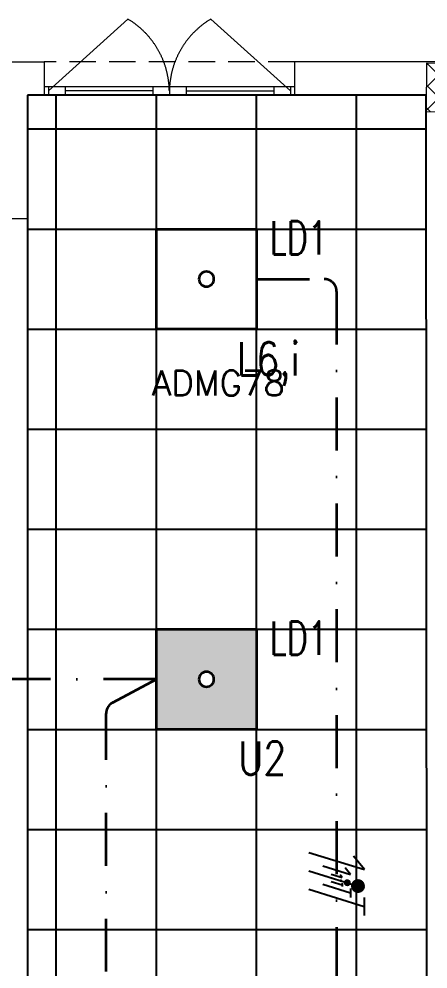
# Model space of a CAD drawing. Header units: inches. Extents: x -12418 to 183584, y -29325 to 19878.
# Drawn here: x 2776 to 5228, y 3363 to 9059 of the extents above; entities that cross this region are included whole.
import ezdxf
from ezdxf.enums import TextEntityAlignment as Align

# ---------------------------------------------------------------- set-up
doc = ezdxf.new("R2010")
doc.units = ezdxf.units.IN
doc.header["$LTSCALE"] = 25
doc.header["$MEASUREMENT"] = 0
for name, pattern in [('00-Ground Floor$0$DASHED', [0.75, 0.5, -0.25]), ('00-Ground Floor$0$HIDDEN', [9.525, 6.35, -3.175]), ('DASHDOT', [25.4, 12.7, -6.35, 0, -6.35])]:
    doc.linetypes.add(name, pattern=pattern)
doc.layers.get('0').update_dxf_attribs({"color": 8})
for name, color, linetype, lineweight in [('00-Ground Floor$0$72_EGR_BASE_TEXT', 252, 'Continuous', 5), ('00-Ground Floor$0$Aluminum', 251, 'Continuous', 5), ('00-Ground Floor$0$C-HYDR-CTCH', 251, 'Continuous', 5), ('00-Ground Floor$0$Hatch', 254, 'Continuous', 5), ('00-Ground Floor$0$Proj', 251, 'Continuous', 5), ('00-Ground Floor$0$Walls', 251, 'Continuous', 5), ('E-LITE-CIRC', 6, 'Continuous', 25), ('E-LITE-CIRC-NUMB', 6, 'Continuous', 25), ('E-LITE-CLNG', 150, 'Continuous', 35), ('E-LITE-CLNG-CNDT', 6, 'DASHDOT', 35), ('E-LITE-CTRL', 6, 'Continuous', 25), ('E-LITE-IDEN', 6, 'Continuous', 25), ('E-POWR-WIRE', 6, 'Continuous', 25), ('E-POWR-WIRE @ 100', 6, 'Continuous', 25), ('E-POWR-WIRE @ 20', 6, 'Continuous', 25), ('E-POWR-WIRE @ 50', 6, 'Continuous', 25)]:
    doc.layers.add(name, color=color, linetype=linetype, lineweight=lineweight)
doc.layers.add('00-Ground Floor$0$False Ceiling', color=251, linetype='Continuous')
doc.styles.add('00-Ground Floor$0$SIMPLEX', font='SIMPLEX.shx', dxfattribs={"height": 150})
doc.styles.add('DC_Simplex', font='SIMPLEX.shx', dxfattribs={"width": 0.7})

# ---------------------------------------------------------------- blocks, each defined once
blk = doc.blocks.new('00-Ground Floor$0$A$Ce9e1c4c3')
at = {"layer": '00-Ground Floor$0$False Ceiling', "color": 254}
for p, q in [((-97172.1, 8602.6, 0), (-97171.8, 1327.6, 0)), ((-94782.7, 8602.6, 0), (-97172.1, 8602.6, 0)), ((-94772.1, -9197.4, 0), (-94782.7, 8602.6, 0))]:
    blk.add_line(p, q, dxfattribs=at)
at = {"layer": '00-Ground Floor$0$False Ceiling', "color": 254, "linetype": 'Continuous'}
for p, q in [((-97000, -12797.4, 0), (-97000, 8602.6)), ((-96400, -12797.4, 0), (-96400, 8602.6)), ((-95800, -12797.4, 0), (-95800, 8602.6)), ((-95200, -12797.4, 0), (-95200, 8602.6)), ((-97172.1, 8400), (-94782.6, 8400)), ((-97172, 7800), (-94782.2, 7800)), ((-97172, 7200), (-94781.9, 7200)), ((-97172, 6600), (-94781.5, 6600)), ((-97172, 6000), (-94781.2, 6000)), ((-97172, 5400), (-94780.8, 5400)), ((-97171.9, 4800), (-94780.4, 4800)), ((-97171.9, 4200), (-94780.1, 4200)), ((-97171.9, 3600), (-94779.7, 3600))]:
    blk.add_line(p, q, dxfattribs=at)
blk = doc.blocks.new('00-Ground Floor')
at = {"layer": '00-Ground Floor$0$Hatch'}
h = blk.add_hatch(dxfattribs=at)
h.set_pattern_fill('ANSI37', color=256, scale=30)
h.set_pattern_definition([(45, (-1981.42, -13099.68), (-67.35192, 67.35192), []), (135, (-1981.42, -13099.68), (-67.35192, -67.35192), [])])
h.paths.add_polyline_path([(48971.2, 8818.2), (48367.3, 8810.1), (48371.2, 8521.7), (48975.1, 8529.8)])
h.paths.add_polyline_path([(41810.5, 8810.5), (41227, 8805), (41207, 8513.7), (41790.5, 8519.1)])
h.paths.add_polyline_path([(27433.5, 8803.1), (26834.4, 8799), (26828.7, 8506), (27427.8, 8510)])
h.paths.add_polyline_path([(34618.7, 8805.3), (34017.5, 8797.8), (34009.3, 8512.1), (34610.5, 8519.6)])
h.paths.add_polyline_path([(20214.3, 8812.4), (19607.8, 8790.5), (19622.4, 8498), (20228.8, 8519.8)])
h.paths.add_polyline_path([(13477.7, 8802), (12255.7, 8825.9), (12249.3, 8529.8), (13471.3, 8505.8)])
h.paths.add_polyline_path([(13491.8, 1601.9), (12276.8, 1586.2), (12263.3, 1293.7), (13478.3, 1309.4)])
h.paths.add_polyline_path([(13465.7, -5591.3), (12262.6, -5607.3), (12256.9, -5900.3), (13460, -5884.3)])
h.paths.add_polyline_path([(13484.2, -12790), (12287.5, -12801.4), (12290.4, -13095.9), (13487, -13084.4)])
h.paths.add_polyline_path([(5849.2, -12787.9), (5245.6, -12791.6), (5256.3, -13077.1), (5859.8, -13073.4)])
h.paths.add_polyline_path([(5833.8, -5589.9), (5236.9, -5588.3), (5236.8, -5889.5), (5833.6, -5891)])
h.paths.add_polyline_path([(5843.6, 1599.7), (5224.3, 1600.9), (5213.7, 1298), (5833, 1296.7)])
h.paths.add_polyline_path([(5820.3, 8779.1), (5219.7, 8793.5), (5216, 8503.9), (5816.7, 8489.4)])
h.paths.add_polyline_path([(-1378.8, 8777.2), (-1981.4, 8799.9), (-1979.5, 8511.6), (-1376.9, 8488.9)])
h.paths.add_polyline_path([(-1371.1, -5601.1), (-1973.1, -5608.1), (-1969.7, -5899.7), (-1367.7, -5892.7)])
h.paths.add_polyline_path([(-1353.5, -12795.7), (-1951.9, -12796.7), (-1947.1, -13097.4), (-1348.7, -13096.4)])
h.paths.add_polyline_path([(20233.2, -12782.5), (19627.5, -12795.4), (19633.2, -13096.6), (20238.9, -13083.7)])
h.paths.add_polyline_path([(20226.6, -5590), (19632.3, -5607.6), (19634.4, -5904.1), (20228.7, -5886.6)])
h.paths.add_polyline_path([(20217.9, 1618), (19619, 1610.4), (19623, 1310.2), (20221.9, 1317.9)])
h.paths.add_polyline_path([(27418.3, 1602.8), (26816.3, 1607.5), (26820.6, 1315.3), (27422.5, 1310.7)])
h.paths.add_polyline_path([(27422, -5579.9), (26818.1, -5597.5), (26831.6, -5897.5), (27431.7, -5876.5)])
h.paths.add_polyline_path([(27438.1, -12795.9), (26834.3, -12789.3), (26831.9, -13075), (27435.7, -13081.6)])
h.paths.add_polyline_path([(34636.6, -12785.4), (34039.3, -12800), (34048.3, -13099.7), (34645.6, -13085.1)])
h.paths.add_polyline_path([(34629.3, -5597.1), (34028, -5595.2), (34029.2, -5892.4), (34630.4, -5894.3)])
h.paths.add_polyline_path([(34592.8, 1606.7), (34012, 1611.4), (34031.7, 1321.6), (34612.5, 1316.9)])
h.paths.add_polyline_path([(41796.2, 1606), (41198.6, 1619.8), (41200.6, 1327.8), (41798.2, 1314.1)])
h.paths.add_polyline_path([(41797.2, -5592.6), (41228.8, -5600.2), (41230.6, -5894.3), (41799, -5886.7)])
h.paths.add_polyline_path([(41834.3, -12789.7), (41229, -12792.4), (41230.4, -13096.9), (41835.6, -13094.3)])
h.paths.add_polyline_path([(49008.5, -12790.2), (48420.5, -12774.1), (48407.3, -13081.4), (48995.3, -13097.4)])
h.paths.add_polyline_path([(48992.7, -5590.8), (48389.5, -5589.7), (48387.5, -5886.2), (48990.7, -5887.3)])
at = {"layer": '00-Ground Floor$0$Aluminum', "linetype": '00-Ground Floor$0$DASHED', "ltscale": 300}
for p, q in [((2952.9, 8627.6, 0), (3428.6, 9059.2, 0)), ((4402.9, 8627.6, 0), (3926.5, 9059.2, 0))]:
    blk.add_line(p, q, dxfattribs=at)
at = {"layer": '00-Ground Floor$0$Aluminum'}
for p, q in [((4427.9, 8652.6, 0), (2927.9, 8652.6, 0)), ((2927.9, 8602.6, 0), (4427.9, 8602.6, 0)), ((2952.9, 8652.6, 0), (2952.9, 8602.6, 0)), ((3052.9, 8652.6, 0), (3052.9, 8602.6, 0)), ((3577.6, 8627.6, 0), (3052.9, 8627.6, 0)), ((3577.6, 8652.6, 0), (3577.6, 8602.6, 0)), ((3677.6, 8652.6, 0), (3677.6, 8602.6, 0)), ((3777.6, 8652.6, 0), (3777.6, 8602.6, 0)), ((3777.6, 8627.6, 0), (4302.9, 8627.6, 0)), ((4302.9, 8652.6, 0), (4302.9, 8602.6, 0)), ((4402.9, 8652.6, 0), (4402.9, 8602.6, 0))]:
    blk.add_line(p, q, dxfattribs=at)
at = {"layer": '00-Ground Floor$0$Aluminum', "linetype": '00-Ground Floor$0$DASHED', "ltscale": 300}
for centre, start, end in [((3165.6, 8619.9, 0), 0.8593, 59.0904), ((4189.6, 8619.9, 0), 120.9096, 179.1407)]:
    blk.add_arc(centre, 512, start, end, dxfattribs=at)
at = {"layer": '00-Ground Floor$0$C-HYDR-CTCH', "flags": 128}
blk.add_lwpolyline([(5816.7, 8489.4), (5820.3, 8779.1), (5219.7, 8793.5), (5216, 8503.9), (5816.7, 8489.4)], dxfattribs=at)
at = {"layer": '00-Ground Floor$0$Proj', "linetype": '00-Ground Floor$0$HIDDEN'}
blk.add_line((4427.9, 8802.6, 0), (2927.9, 8802.6, 0), dxfattribs=at)
at = {"layer": '00-Ground Floor$0$Walls'}
for p, q in [((-1572.1, 8802.6, 0), (2927.9, 8802.6, 0)), ((2927.9, 8802.6, 0), (2927.9, 8602.6, 0)), ((4427.9, 8802.6, 0), (4427.9, 8602.4, 0)), ((5878.1, 8802.6, 0), (4427.9, 8802.6, 0)), ((2827.9, 7863, 0), (2827.9, 8602.6, 0)), ((2827.9, 8602.6, 0), (2927.9, 8602.6, 0)), ((5217.3, 8602.7), (4427.9, 8602.4, 0)), ((2627.9, 7863, 0), (2827.9, 7863, 0))]:
    blk.add_line(p, q, dxfattribs=at)
at = {"layer": '00-Ground Floor$0$False Ceiling', "color": 254}
blk.add_blockref('00-Ground Floor$0$A$Ce9e1c4c3', (100000, 0), dxfattribs=at)
at = {"layer": '00-Ground Floor$0$72_EGR_BASE_TEXT', "insert": (3971.5, 6951.1, 0), "char_height": 150, "attachment_point": 2, "style": '00-Ground Floor$0$SIMPLEX'}
blk.add_mtext('ADMG78', dxfattribs=at)
blk = doc.blocks.new('*U292')
h = blk.add_hatch(color=254)
h.dxf.hatch_style = 1
h.paths.add_polyline_path([(-300, 300), (-300, -300), (300, -300), (300, 300)])
edge = h.paths.add_edge_path(flags=16)
edge.add_arc((0, 0), 45, 0, 360)
blk.add_lwpolyline([(-300, 300), (-300, -300), (300, -300), (300, 300)], close=True)
blk.add_circle((0, 0), 45)
at = {"layer": 'E-LITE-CIRC-NUMB', "style": 'DC_Simplex', "width": 0.7, "flags": 8}
blk.add_attdef('CIRCUIT', text='', height=200, rotation=0, dxfattribs=at).set_placement((-473.9, 300), align=Align.RIGHT)
at = {"layer": 'E-LITE-CTRL', "style": 'DC_Simplex', "width": 0.7, "flags": 8}
blk.add_attdef('CONTROL', (1118.9, -935), '', height=200, rotation=360, dxfattribs=at)
at = {"layer": 'E-LITE-IDEN', "style": 'DC_Simplex', "width": 0.7, "flags": 8}
blk.add_attdef('TYPE', (-380, 146.8), '', height=200, rotation=360, dxfattribs=at)
blk = doc.blocks.new('*U59')
blk.add_lwpolyline([(-300, 300), (-300, -300), (300, -300), (300, 300)], close=True)
blk.add_circle((0, 0), 45)
at = {"layer": 'E-LITE-CIRC-NUMB', "style": 'DC_Simplex', "width": 0.7, "flags": 8}
blk.add_attdef('CIRCUIT', text='', height=200, rotation=0, dxfattribs=at).set_placement((-473.9, 300), align=Align.RIGHT)
at = {"layer": 'E-LITE-CTRL', "style": 'DC_Simplex', "width": 0.7, "flags": 8}
blk.add_attdef('CONTROL', (1118.9, -935), '', height=200, rotation=360, dxfattribs=at)
at = {"layer": 'E-LITE-IDEN', "style": 'DC_Simplex', "width": 0.7, "flags": 8}
blk.add_attdef('TYPE', (-380, 146.8), '', height=200, rotation=360, dxfattribs=at)
blk = doc.blocks.new('*U82')
for p, q in [((-1.658, 1.617), (1.663, 0.587)), ((1.663, 0.587), (1.004, 1.389)), ((-1.66, 0.515), (1.66, -0.515)), ((-1.663, -0.587), (1.658, -1.617)), ((1.659, -1.078), (1.657, -2.157))]:
    blk.add_line(p, q)
at = {"const_width": 0.414}
blk.add_lwpolyline([(1.278, -0.19, 1), (1.277, -0.604, 1)], format="xyb", close=True, dxfattribs=at)
blk = doc.blocks.new('*U1353')
at = {"layer": 'E-POWR-WIRE @ 100', "xscale": 100, "yscale": 100, "zscale": 100}
blk.add_blockref('*U82', (4680.4, 3900), dxfattribs=at)
at = {"layer": 'E-POWR-WIRE @ 20', "xscale": 20, "yscale": 20, "zscale": 20}
blk.add_blockref('*U82', (4680.4, 3900), dxfattribs=at)
at = {"layer": 'E-POWR-WIRE @ 50', "xscale": 50, "yscale": 50, "zscale": 50}
blk.add_blockref('*U82', (4680.4, 3900), dxfattribs=at)

msp = doc.modelspace()

# ---------------------------------------------------------------- linework, layer by layer
at = {"layer": 'E-LITE-CLNG-CNDT'}
msp.add_lwpolyline([(4200, 7500), (4605.4, 7500, -0.414214), (4680.4, 7425), (4680.4, 2775, -0.414214), (4605.4, 2700), (4200, 2700)], format="xyb", dxfattribs=at)
at = {"layer": 'E-LITE-CLNG-CNDT', "color": 1}
msp.add_lwpolyline([(3298.6, -1098.6), (3298.6, 4894.7, -0.277324), (3338.4, 4960.9), (3600, 5100), (1800, 5100)], format="xyb", dxfattribs=at)

# ---------------------------------------------------------------- block references
at = {"layer": 'E-LITE-CLNG'}
ref = msp.add_blockref('*U59', (3900, 7500), dxfattribs=dict(at, xscale=-1))
ref.add_attrib('TYPE', 'LD1', (4280, 7646.8), dxfattribs={"layer": 'E-LITE-IDEN', "height": 200, "rotation": 0, "style": 'DC_Simplex', "width": 0.7, "flags": 8})
ref = msp.add_blockref('*U292', (3900, 5100), dxfattribs=dict(at, xscale=-1))
ref.add_attrib('TYPE', 'LD1', (4280, 5246.8), dxfattribs={"layer": 'E-LITE-IDEN', "height": 200, "rotation": 0, "style": 'DC_Simplex', "width": 0.7, "flags": 8})
at = {"layer": 'E-LITE-CLNG-CNDT', "color": 1}
msp.add_blockref('00-Ground Floor', (0, 0), dxfattribs=at)
at = {"layer": 'E-POWR-WIRE'}
msp.add_blockref('*U1353', (0, 0), dxfattribs=at)

# ---------------------------------------------------------------- texts
at = {"layer": 'E-LITE-CIRC', "style": 'DC_Simplex', "width": 0.8}
for s, p in [('L6,i', (4081.9, 6921.2, 0)), ('U2', (4090.3, 4527.9, 0))]:
    msp.add_text(s, height=200, rotation=0, dxfattribs=at).set_placement(p)

doc.saveas('drawing.dxf')
